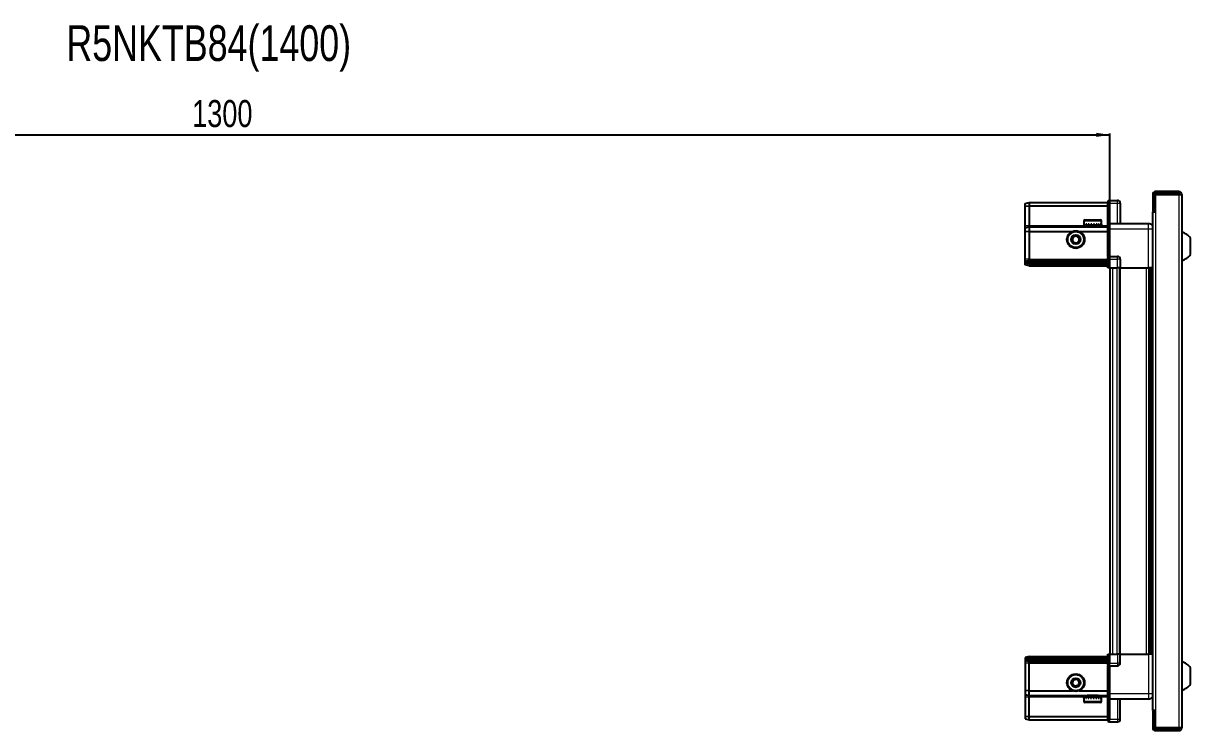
# Model space of a CAD drawing. Header units: millimetres. Extents: x 834 to 4236, y -297 to 1801.
# Drawn here: x 2405 to 3270, y 1277 to 1801 of the extents above; entities that cross this region are included whole.
import ezdxf

# ---------------------------------------------------------------- set-up
doc = ezdxf.new("R2010")
doc.units = ezdxf.units.MM
doc.layers.add('FORMAT', color=7, linetype='Continuous')
doc.styles.add('SLDTEXTSTYLE0', font='TXT', dxfattribs={"width": 0.75})
doc.dimstyles.new('SLDDIMSTYLE0', dxfattribs={"dimtxt": 20, "dimasz": 10, "dimexe": 0, "dimexo": 0.0625, "dimgap": 5, "dimtad": 2, "dimdec": 1, "dimrnd": 1e-09, "dimzin": 12, "dimdsep": 46, "dimtxsty": 'SLDTEXTSTYLE0', "dimsah": 1, "dimcen": 0.09, "dimadec": 0, "dimazin": 3, "dimtfac": 1, "dimtofl": 0, "dimtmove": 0, "dimatfit": 3, "dimfxl": 0, "dimfrac": 2, "dimtolj": 1, "dimtzin": 12, "dimarcsym": 0})

# ---------------------------------------------------------------- blocks, each defined once
blk = doc.blocks.new('_D_4')
at = {"layer": 'FORMAT'}
for p, q in [((1910.07, 1619.77), (1910.07, 1719.26)), ((1910.07, 1718.26), (3210.07, 1718.26)), ((3210.07, 1619.77), (3210.07, 1719.26))]:
    blk.add_line(p, q, dxfattribs=at)
for points in [[(1910.07, 1718.26), (1920.07, 1716.72), (1920.07, 1719.8)], [(3210.07, 1718.26), (3200.07, 1719.8), (3200.07, 1716.72)]]:
    blk.add_solid(points, dxfattribs=at)
at = {"layer": 'FORMAT', "insert": (2530.51, 1744.04), "char_height": 20, "attachment_point": 1, "style": 'SLDTEXTSTYLE0'}
blk.add_mtext('1300', dxfattribs=at)

msp = doc.modelspace()

# ---------------------------------------------------------------- linework, layer by layer
at = {"color": 7, "linetype": 'Continuous', "lineweight": 25}
for p, q in [((3209.59, 1669.76), (3208.72, 1669.26)), ((3209.59, 1669.76), (3208.72, 1669.26)), ((3208.72, 1669.26), (3208.72, 1667.76)), ((3209.92, 1669.76), (3209.59, 1669.76)), ((3209.92, 1669.76), (3209.59, 1669.76)), ((3209.92, 1669.76), (3209.92, 1669.76)), ((3209.92, 1667.76), (3209.92, 1669.76)), ((3209.92, 1669.76), (3215.92, 1669.76)), ((3241.92, 1674.16), (3241.92, 1661.76)), ((3243.42, 1674.16), (3243.42, 1661.76)), ((3243.92, 1661.26), (3243.92, 1674.16)), ((3243.92, 1674.16), (3261.32, 1674.16)), ((3261.32, 1676.26), (3244.02, 1676.26)), ((3261.32, 1674.76), (3244.02, 1674.76)), ((3261.32, 1674.76), (3261.32, 1676.26)), ((3261.32, 1674.16), (3263.42, 1674.16)), ((3263.42, 1674.16), (3263.42, 1279.36)), ((3147.42, 1667.45), (3150.42, 1668.26)), ((3147.42, 1665.6), (3147.42, 1667.45)), ((3147.42, 1665.6), (3150.42, 1665.76)), ((3147.42, 1651.26), (3147.42, 1665.6)), ((3150.42, 1668.26), (3150.42, 1665.76)), ((3150.42, 1668.26), (3208.72, 1668.26)), ((3150.42, 1665.76), (3150.42, 1651.26)), ((3150.42, 1665.76), (3208.72, 1665.76)), ((3208.72, 1652.96), (3208.72, 1667.76)), ((3209.92, 1667.76), (3209.92, 1652.96)), ((3217.92, 1667.76), (3217.92, 1652.76)), ((3241.82, 1661.26), (3241.82, 1292.26)), ((3241.82, 1661.26), (3243.92, 1661.26)), ((3241.92, 1661.76), (3243.42, 1661.76)), ((3190.92, 1654.66), (3190.92, 1651.76)), ((3190.92, 1651.76), (3190.96, 1651.76)), ((3191.08, 1652.26), (3190.96, 1652.26)), ((3190.96, 1652.26), (3190.96, 1651.76)), ((3190.96, 1651.76), (3191.08, 1651.76)), ((3191.08, 1652.26), (3191.08, 1651.76)), ((3191.08, 1651.76), (3191.49, 1651.76)), ((3191.83, 1652.26), (3191.49, 1652.26)), ((3191.49, 1652.26), (3191.49, 1651.76)), ((3191.49, 1651.76), (3191.83, 1651.76)), ((3191.72, 1655.46), (3203.12, 1655.46)), ((3191.83, 1652.26), (3191.83, 1651.76)), ((3191.83, 1651.76), (3192.6, 1651.76)), ((3193.12, 1652.26), (3192.6, 1652.26)), ((3192.6, 1652.26), (3192.6, 1651.76)), ((3192.6, 1651.76), (3193.12, 1651.76)), ((3193.02, 1651.76), (3193.02, 1651.66)), ((3193.02, 1651.66), (3201.82, 1651.66)), ((3193.12, 1652.26), (3193.12, 1651.76)), ((3193.12, 1651.76), (3194.18, 1651.76)), ((3194.84, 1652.26), (3194.18, 1652.26)), ((3194.18, 1652.26), (3194.18, 1651.76)), ((3194.18, 1651.76), (3194.84, 1651.76)), ((3194.84, 1652.26), (3194.84, 1651.76)), ((3194.84, 1651.76), (3196.08, 1651.76)), ((3196.81, 1652.26), (3196.08, 1652.26)), ((3196.08, 1652.26), (3196.08, 1651.76)), ((3196.08, 1651.76), (3196.51, 1651.76)), ((3196.51, 1652.26), (3196.51, 1651.76)), ((3196.81, 1652.26), (3196.81, 1651.76)), ((3196.81, 1651.76), (3198.11, 1651.76)), ((3198.84, 1652.26), (3198.11, 1652.26)), ((3198.11, 1652.26), (3198.11, 1651.76)), ((3198.38, 1652.26), (3198.38, 1651.76)), ((3198.38, 1651.76), (3198.84, 1651.76)), ((3198.84, 1652.26), (3198.84, 1651.76)), ((3198.84, 1651.76), (3200.08, 1651.76)), ((3200.73, 1652.26), (3200.08, 1652.26)), ((3200.08, 1652.26), (3200.08, 1651.76)), ((3200.08, 1651.76), (3200.73, 1651.76)), ((3200.73, 1652.26), (3200.73, 1651.76)), ((3200.73, 1651.76), (3201.78, 1651.76)), ((3202.3, 1652.26), (3201.78, 1652.26)), ((3201.78, 1652.26), (3201.78, 1651.76)), ((3201.78, 1651.76), (3202.3, 1651.76)), ((3201.82, 1651.66), (3201.82, 1651.76)), ((3202.3, 1652.26), (3202.3, 1651.76)), ((3202.3, 1651.76), (3203.06, 1651.76)), ((3203.39, 1652.26), (3203.06, 1652.26)), ((3203.06, 1652.26), (3203.06, 1651.76)), ((3203.06, 1651.76), (3203.39, 1651.76)), ((3203.39, 1652.26), (3203.39, 1651.76)), ((3203.39, 1651.76), (3203.78, 1651.76)), ((3203.89, 1652.26), (3203.78, 1652.26)), ((3203.78, 1652.26), (3203.78, 1651.76)), ((3203.78, 1651.76), (3203.89, 1651.76)), ((3203.89, 1652.26), (3203.89, 1651.76)), ((3203.89, 1651.76), (3203.92, 1651.76)), ((3203.92, 1651.76), (3203.92, 1654.66)), ((3208.72, 1652.76), (3208.72, 1652.96)), ((3209.92, 1652.76), (3208.72, 1652.76)), ((3208.72, 1648.76), (3208.72, 1652.76)), ((3209.92, 1652.96), (3209.92, 1652.76)), ((3209.92, 1652.76), (3209.92, 1648.76)), ((3209.92, 1652.76), (3238.92, 1652.76)), ((3147.42, 1649.45), (3147.42, 1651.26)), ((3147.42, 1649.45), (3150.42, 1650.26)), ((3147.42, 1646.42), (3147.42, 1649.45)), ((3150.42, 1646.76), (3147.42, 1646.42)), ((3147.42, 1626.26), (3147.42, 1646.42)), ((3150.42, 1651.26), (3150.42, 1650.26)), ((3150.42, 1650.26), (3150.42, 1646.76)), ((3150.42, 1650.26), (3208.72, 1650.26)), ((3150.42, 1646.76), (3150.42, 1626.26)), ((3150.42, 1646.76), (3182.42, 1646.76)), ((3187.42, 1646.76), (3208.72, 1646.76)), ((3193.42, 1651.26), (3194.11, 1650.77)), ((3193.42, 1651.26), (3201.42, 1651.26)), ((3194.11, 1650.77), (3193.42, 1650.29)), ((3193.42, 1650.29), (3193.42, 1650.26)), ((3193.42, 1650.29), (3201.42, 1650.29)), ((3194.11, 1650.77), (3200.73, 1650.77)), ((3200.73, 1650.77), (3201.42, 1651.26)), ((3201.42, 1650.29), (3200.73, 1650.77)), ((3201.42, 1650.26), (3201.42, 1650.29)), ((3208.72, 1628.46), (3208.72, 1648.76)), ((3209.92, 1648.76), (3209.92, 1628.46)), ((3270.02, 1629.76), (3270.02, 1641.76)), ((3147.42, 1624.45), (3147.42, 1626.26)), ((3150.42, 1626.26), (3150.42, 1625.26)), ((3208.72, 1628.26), (3208.72, 1628.46)), ((3209.92, 1628.26), (3208.72, 1628.26)), ((3208.72, 1628.26), (3208.72, 1627.58)), ((3208.72, 1619.76), (3208.72, 1627.58)), ((3209.59, 1626.26), (3209.59, 1619.76)), ((3209.92, 1628.46), (3209.92, 1628.26)), ((3209.92, 1626.26), (3209.92, 1628.26)), ((3209.92, 1626.26), (3209.92, 1628.26)), ((3209.92, 1628.26), (3215.92, 1628.26)), ((3209.92, 1626.26), (3209.92, 1619.76)), ((3217.92, 1626.26), (3217.92, 1619.76)), ((3150.42, 1625.26), (3147.42, 1624.45)), ((3147.42, 1623.71), (3147.42, 1624.45)), ((3150.42, 1624.26), (3147.42, 1623.71)), ((3147.42, 1623.21), (3147.42, 1623.71)), ((3147.42, 1622.06), (3147.42, 1623.21)), ((3150.42, 1622.76), (3147.42, 1623.21)), ((3150.42, 1621.26), (3147.42, 1622.06)), ((3150.42, 1625.26), (3150.42, 1624.26)), ((3150.42, 1625.26), (3208.72, 1625.26)), ((3150.42, 1624.26), (3208.72, 1624.26)), ((3150.42, 1624.26), (3150.42, 1622.76)), ((3150.42, 1622.76), (3208.72, 1622.76)), ((3150.42, 1622.76), (3150.42, 1621.26)), ((3150.42, 1621.26), (3208.72, 1621.26)), ((3209.59, 1619.76), (3208.72, 1619.76)), ((3209.92, 1619.76), (3209.59, 1619.76)), ((3209.92, 1619.76), (3215.92, 1619.76)), ((3210.07, 1619.76), (3210.07, 1333.76)), ((3217.92, 1619.76), (3215.92, 1619.76)), ((3217.27, 1619.76), (3217.27, 1333.76)), ((3217.92, 1619.76), (3238.92, 1619.76)), ((3239.94, 1333.76), (3239.94, 1619.76)), ((3239.98, 1333.76), (3239.98, 1619.76)), ((3241.77, 1619.76), (3241.77, 1333.76)), ((3150.42, 1332.26), (3147.42, 1331.45)), ((3147.42, 1331.45), (3147.42, 1330.3)), ((3150.42, 1330.76), (3150.42, 1332.26)), ((3150.42, 1332.26), (3208.72, 1332.26)), ((3208.72, 1325.93), (3208.72, 1333.76)), ((3208.72, 1333.76), (3209.59, 1333.76)), ((3209.59, 1333.76), (3209.59, 1333.76)), ((3209.59, 1333.76), (3209.59, 1327.26)), ((3209.92, 1333.76), (3209.59, 1333.76)), ((3209.92, 1333.76), (3209.92, 1327.26)), ((3209.92, 1333.76), (3209.92, 1333.76)), ((3209.92, 1333.76), (3215.92, 1333.76)), ((3209.92, 1333.76), (3209.92, 1327.26)), ((3217.92, 1333.76), (3215.92, 1333.76)), ((3217.92, 1327.26), (3217.92, 1333.76)), ((3217.92, 1333.76), (3238.92, 1333.76)), ((3150.42, 1330.76), (3147.42, 1330.3)), ((3147.42, 1330.3), (3147.42, 1329.8)), ((3150.42, 1329.26), (3147.42, 1329.8)), ((3147.42, 1329.8), (3147.42, 1329.06)), ((3150.42, 1328.26), (3147.42, 1329.06)), ((3147.42, 1329.06), (3147.42, 1327.26)), ((3147.42, 1327.26), (3147.42, 1307.09)), ((3150.42, 1330.76), (3208.72, 1330.76)), ((3150.42, 1329.26), (3150.42, 1330.76)), ((3150.42, 1329.26), (3208.72, 1329.26)), ((3150.42, 1328.26), (3150.42, 1329.26)), ((3150.42, 1328.26), (3208.72, 1328.26)), ((3150.42, 1327.26), (3150.42, 1328.26)), ((3150.42, 1306.76), (3150.42, 1327.26)), ((3208.72, 1325.93), (3208.72, 1325.26)), ((3209.92, 1325.26), (3208.72, 1325.26)), ((3208.72, 1325.06), (3208.72, 1325.26)), ((3208.72, 1304.76), (3208.72, 1325.06)), ((3209.92, 1325.26), (3209.92, 1327.26)), ((3209.92, 1325.26), (3209.92, 1325.06)), ((3209.92, 1325.26), (3215.92, 1325.26)), ((3209.92, 1325.06), (3209.92, 1304.76)), ((3270.02, 1311.76), (3270.02, 1323.76)), ((3150.42, 1306.76), (3147.42, 1307.09)), ((3147.42, 1307.09), (3147.42, 1304.06)), ((3150.42, 1306.76), (3182.42, 1306.76)), ((3150.42, 1303.26), (3150.42, 1306.76)), ((3187.42, 1306.76), (3208.72, 1306.76)), ((3147.42, 1304.06), (3150.42, 1303.26)), ((3147.42, 1304.06), (3147.42, 1302.26)), ((3147.42, 1302.26), (3147.42, 1287.91)), ((3150.42, 1303.26), (3208.72, 1303.26)), ((3150.42, 1302.26), (3150.42, 1303.26)), ((3150.42, 1287.76), (3150.42, 1302.26)), ((3190.92, 1301.76), (3190.92, 1298.86)), ((3190.94, 1301.76), (3190.92, 1301.76)), ((3190.94, 1301.26), (3190.94, 1301.76)), ((3191.04, 1301.76), (3190.94, 1301.76)), ((3190.94, 1301.26), (3191.04, 1301.26)), ((3191.04, 1301.26), (3191.04, 1301.76)), ((3191.41, 1301.76), (3191.04, 1301.76)), ((3191.41, 1301.26), (3191.41, 1301.76)), ((3191.73, 1301.76), (3191.41, 1301.76)), ((3191.41, 1301.26), (3191.73, 1301.26)), ((3203.12, 1298.06), (3191.72, 1298.06)), ((3191.73, 1301.26), (3191.73, 1301.76)), ((3192.47, 1301.76), (3191.73, 1301.76)), ((3192.47, 1301.26), (3192.47, 1301.76)), ((3192.97, 1301.76), (3192.47, 1301.76)), ((3192.47, 1301.26), (3192.97, 1301.26)), ((3192.97, 1301.26), (3192.97, 1301.76)), ((3194.01, 1301.76), (3192.97, 1301.76)), ((3193.02, 1301.86), (3193.02, 1301.76)), ((3201.82, 1301.86), (3193.02, 1301.86)), ((3193.42, 1303.26), (3193.42, 1303.22)), ((3193.42, 1303.22), (3194.11, 1302.74)), ((3201.42, 1303.22), (3193.42, 1303.22)), ((3194.11, 1302.74), (3193.42, 1302.26)), ((3201.42, 1302.26), (3193.42, 1302.26)), ((3194.01, 1301.26), (3194.01, 1301.76)), ((3194.66, 1301.76), (3194.01, 1301.76)), ((3194.01, 1301.26), (3194.66, 1301.26)), ((3200.73, 1302.74), (3194.11, 1302.74)), ((3194.66, 1301.26), (3194.66, 1301.76)), ((3195.89, 1301.76), (3194.66, 1301.76)), ((3195.89, 1301.26), (3195.89, 1301.76)), ((3196.38, 1301.76), (3195.89, 1301.76)), ((3195.89, 1301.26), (3196.61, 1301.26)), ((3196.38, 1301.26), (3196.38, 1301.76)), ((3196.61, 1301.26), (3196.61, 1301.76)), ((3197.91, 1301.76), (3196.61, 1301.76)), ((3197.91, 1301.26), (3197.91, 1301.76)), ((3197.91, 1301.26), (3198.64, 1301.26)), ((3198.25, 1301.26), (3198.25, 1301.76)), ((3198.64, 1301.76), (3198.25, 1301.76)), ((3198.64, 1301.26), (3198.64, 1301.76)), ((3199.89, 1301.76), (3198.64, 1301.76)), ((3199.89, 1301.26), (3199.89, 1301.76)), ((3200.56, 1301.76), (3199.89, 1301.76)), ((3199.89, 1301.26), (3200.56, 1301.26)), ((3200.56, 1301.26), (3200.56, 1301.76)), ((3201.63, 1301.76), (3200.56, 1301.76)), ((3200.73, 1302.74), (3201.42, 1303.22)), ((3201.42, 1302.26), (3200.73, 1302.74)), ((3201.42, 1303.22), (3201.42, 1303.26)), ((3201.63, 1301.26), (3201.63, 1301.76)), ((3202.16, 1301.76), (3201.63, 1301.76)), ((3201.63, 1301.26), (3202.16, 1301.26)), ((3201.82, 1301.76), (3201.82, 1301.86)), ((3202.16, 1301.26), (3202.16, 1301.76)), ((3202.95, 1301.76), (3202.16, 1301.76)), ((3202.95, 1301.26), (3202.95, 1301.76)), ((3203.3, 1301.76), (3202.95, 1301.76)), ((3202.95, 1301.26), (3203.3, 1301.26)), ((3203.3, 1301.26), (3203.3, 1301.76)), ((3203.74, 1301.76), (3203.3, 1301.76)), ((3203.74, 1301.26), (3203.74, 1301.76)), ((3203.87, 1301.76), (3203.74, 1301.76)), ((3203.74, 1301.26), (3203.87, 1301.26)), ((3203.87, 1301.26), (3203.87, 1301.76)), ((3203.92, 1301.76), (3203.87, 1301.76)), ((3203.92, 1298.86), (3203.92, 1301.76)), ((3208.72, 1300.76), (3208.72, 1304.76)), ((3209.92, 1300.76), (3208.72, 1300.76)), ((3208.72, 1300.56), (3208.72, 1300.76)), ((3208.72, 1285.76), (3208.72, 1300.56)), ((3209.92, 1304.76), (3209.92, 1300.76)), ((3209.92, 1300.76), (3209.92, 1300.56)), ((3209.92, 1300.76), (3238.92, 1300.76)), ((3209.92, 1300.56), (3209.92, 1285.76)), ((3209.92, 1300.56), (3209.92, 1285.76)), ((3217.92, 1285.76), (3217.92, 1300.76)), ((3243.92, 1292.26), (3241.82, 1292.26)), ((3241.92, 1291.76), (3243.42, 1291.76)), ((3241.92, 1291.76), (3241.92, 1279.36)), ((3243.42, 1291.76), (3243.42, 1279.36)), ((3243.92, 1279.36), (3243.92, 1292.26)), ((3147.42, 1287.91), (3150.42, 1287.76)), ((3147.42, 1287.91), (3147.42, 1286.06)), ((3147.42, 1286.06), (3150.42, 1285.26)), ((3150.42, 1287.76), (3208.72, 1287.76)), ((3150.42, 1285.26), (3150.42, 1287.76)), ((3150.42, 1285.26), (3208.72, 1285.26)), ((3208.72, 1285.76), (3208.72, 1284.26)), ((3208.72, 1284.26), (3209.59, 1283.76)), ((3209.92, 1283.76), (3209.59, 1283.76)), ((3209.92, 1283.76), (3209.92, 1285.76)), ((3209.92, 1283.76), (3215.92, 1283.76)), ((3261.32, 1279.36), (3243.92, 1279.36)), ((3244.02, 1278.76), (3261.32, 1278.76)), ((3244.02, 1277.26), (3261.32, 1277.26)), ((3263.42, 1279.36), (3261.32, 1279.36)), ((3261.32, 1278.76), (3261.32, 1277.26))]:
    msp.add_line(p, q, dxfattribs=at)
at = {"color": 8, "linetype": 'Continuous', "lineweight": 18}
for p, q in [((3215.92, 1667.76), (3215.92, 1669.76)), ((3243.42, 1674.16), (3241.92, 1674.16)), ((3244.02, 1674.76), (3244.02, 1676.26)), ((3261.32, 1674.16), (3261.32, 1279.36)), ((3209.92, 1667.76), (3208.72, 1667.76)), ((3209.92, 1667.76), (3215.92, 1667.76)), ((3215.92, 1667.76), (3217.92, 1667.76)), ((3215.92, 1652.76), (3215.92, 1667.76)), ((3243.92, 1661.26), (3243.92, 1292.26)), ((3190.92, 1654.66), (3203.92, 1654.66)), ((3208.72, 1652.96), (3209.92, 1652.96)), ((3147.42, 1651.26), (3150.42, 1651.26)), ((3150.42, 1651.26), (3193.42, 1651.26)), ((3201.42, 1651.26), (3208.72, 1651.26)), ((3209.92, 1648.76), (3208.72, 1648.76)), ((3209.92, 1648.76), (3238.92, 1648.76)), ((3238.92, 1619.76), (3238.92, 1648.76)), ((3150.42, 1626.26), (3147.42, 1626.26)), ((3150.42, 1626.26), (3208.72, 1626.26)), ((3208.72, 1628.46), (3209.92, 1628.46)), ((3209.92, 1626.26), (3209.59, 1626.26)), ((3209.92, 1626.26), (3215.92, 1626.26)), ((3215.92, 1626.26), (3215.92, 1628.26)), ((3215.92, 1619.76), (3215.92, 1626.26)), ((3217.92, 1626.26), (3215.92, 1626.26)), ((3212.07, 1619.76), (3212.07, 1333.76)), ((3215.27, 1619.76), (3215.27, 1333.76)), ((3217.92, 1619.76), (3217.92, 1333.76)), ((3237.32, 1333.76), (3237.32, 1619.76)), ((3238.74, 1619.76), (3238.74, 1333.76)), ((3241.18, 1333.76), (3241.18, 1619.76)), ((3209.92, 1333.76), (3209.59, 1333.76)), ((3215.92, 1333.76), (3215.92, 1327.26)), ((3238.92, 1333.76), (3238.92, 1304.76)), ((3150.42, 1327.26), (3147.42, 1327.26)), ((3150.42, 1327.26), (3208.72, 1327.26)), ((3209.92, 1325.06), (3208.72, 1325.06)), ((3209.92, 1327.26), (3209.59, 1327.26)), ((3209.92, 1327.26), (3215.92, 1327.26)), ((3217.92, 1327.26), (3215.92, 1327.26)), ((3215.92, 1327.26), (3215.92, 1325.26)), ((3147.42, 1302.26), (3150.42, 1302.26)), ((3150.42, 1302.26), (3193.42, 1302.26)), ((3203.92, 1298.86), (3190.92, 1298.86)), ((3201.42, 1302.26), (3208.72, 1302.26)), ((3209.92, 1304.76), (3208.72, 1304.76)), ((3209.92, 1300.56), (3208.72, 1300.56)), ((3209.92, 1304.76), (3238.92, 1304.76)), ((3215.92, 1300.76), (3215.92, 1285.76)), ((3209.92, 1285.76), (3208.72, 1285.76)), ((3209.92, 1285.76), (3215.92, 1285.76)), ((3215.92, 1285.76), (3217.92, 1285.76)), ((3215.92, 1285.76), (3215.92, 1283.76)), ((3243.42, 1279.36), (3241.92, 1279.36)), ((3244.02, 1278.76), (3244.02, 1277.26))]:
    msp.add_line(p, q, dxfattribs=at)
at = {"color": 7, "linetype": 'Continuous', "lineweight": 25}
for centre, radius in [((3184.92, 1640.76), 6.5), ((3184.92, 1640.76), 3.46), ((3184.92, 1312.76), 6.5), ((3184.92, 1312.76), 3.46)]:
    msp.add_circle(centre, radius, dxfattribs=at)
at = {"color": 8, "linetype": 'Continuous', "lineweight": 18}
for centre in [(3184.92, 1640.76), (3184.92, 1312.76)]:
    msp.add_circle(centre, 5.7, dxfattribs=at)
at = {"color": 7, "linetype": 'Continuous', "lineweight": 25}
for centre, radius, start, end in [((3215.92, 1667.76), 2, 0, 90), ((3244.02, 1674.16), 2.1, 90, 180), ((3244.02, 1674.16), 0.6, 90, 180), ((3261.32, 1674.16), 2.1, 0, 90), ((3261.32, 1674.16), 0.6, 0, 90), ((3191.72, 1654.66), 0.8, 90, 180), ((3193.02, 1651.26), 0.4, 0, 90), ((3201.82, 1651.26), 0.4, 90, 180), ((3203.12, 1654.66), 0.8, 0, 90), ((3184.92, 1640.76), 2.5, 120.74103, 180.74103), ((3184.92, 1640.76), 2.5, 60.74103, 120.74103), ((3184.92, 1640.76), 2.5, 0.74103, 60.74103), ((3260.4, 1634.73), 11.91, 36.1266, 75.29965), ((3184.92, 1640.76), 2.5, 180.74103, 240.74103), ((3184.92, 1640.76), 2.5, 240.74103, 300.74103), ((3184.92, 1640.76), 2.5, 300.74103, 0.74103), ((3215.92, 1626.26), 2, 0, 90), ((3260.4, 1636.78), 11.91, 284.70035, 323.8734), ((3215.92, 1327.26), 2, 270, 0), ((3260.4, 1316.73), 11.91, 36.1266, 75.29965), ((3184.92, 1312.76), 2.5, 95.91157, 155.91157), ((3184.92, 1312.76), 2.5, 35.91157, 95.91157), ((3184.92, 1312.76), 2.5, 335.91157, 35.91157), ((3184.92, 1312.76), 2.5, 155.91157, 215.91157), ((3184.92, 1312.76), 2.5, 215.91157, 275.91157), ((3184.92, 1312.76), 2.5, 275.91157, 335.91157), ((3260.4, 1318.78), 11.91, 284.70035, 323.8734), ((3191.72, 1298.86), 0.8, 180, 270), ((3193.02, 1302.26), 0.4, 270, 0), ((3201.82, 1302.26), 0.4, 180, 270), ((3203.12, 1298.86), 0.8, 270, 360), ((3215.92, 1285.76), 2, 270, 0), ((3244.02, 1279.36), 2.1, 180, 270), ((3244.02, 1279.36), 0.6, 180, 270), ((3261.32, 1279.36), 2.1, 270, 0), ((3261.32, 1279.36), 0.6, 270, 0)]:
    msp.add_arc(centre, radius, start, end, dxfattribs=at)
for centre, start_param, end_param in [((3206.12, 1626.26), 0, 0.722734), ((3206.12, 1327.26), 5.560451, 6.283185)]:
    msp.add_ellipse(centre, major_axis=(3.46, 0), ratio=0.57735, start_param=start_param, end_param=end_param, dxfattribs=at)
for points, knots in [([(3238.92, 1652.76), (3239.36, 1652.71), (3240.04, 1652.64), (3240.85, 1652.2), (3241.41, 1651.76), (3241.68, 1651.39), (3241.82, 1651.21)], [0, 0, 0, 0, 0.384298, 0.591173, 0.802437, 1, 1, 1, 1]), ([(3182.4, 1642.17), (3182.84, 1642.43), (3183.67, 1642.92), (3184.5, 1643.42), (3184.88, 1643.64)], [0, 0, 0, 0, 0.5346859, 1, 1, 1, 1]), ([(3184.88, 1643.64), (3185.33, 1643.39), (3186.17, 1642.92), (3187.01, 1642.45), (3187.4, 1642.23)], [0, 0, 0, 0, 0.534686, 1, 1, 1, 1]), ([(3182.44, 1639.28), (3182.44, 1639.41), (3182.43, 1640), (3182.42, 1641), (3182.41, 1641.82), (3182.4, 1642.17)], [0, 0, 0, 0, 0.133125, 0.637099, 1, 1, 1, 1]), ([(3184.96, 1637.87), (3184.51, 1638.12), (3183.67, 1638.59), (3182.83, 1639.06), (3182.44, 1639.28)], [0, 0, 0, 0, 0.534686, 1, 1, 1, 1]), ([(3187.44, 1639.35), (3186.99, 1639.08), (3186.17, 1638.59), (3185.34, 1638.1), (3184.96, 1637.87)], [0, 0, 0, 0, 0.534686, 1, 1, 1, 1]), ([(3187.4, 1642.23), (3187.4, 1641.89), (3187.42, 1641.06), (3187.43, 1640.07), (3187.44, 1639.47), (3187.44, 1639.35)], [0, 0, 0, 0, 0.362901, 0.866875, 1, 1, 1, 1]), ([(3241.77, 1619.76), (3241.73, 1619.76), (3241.51, 1619.76), (3240.79, 1619.76), (3239.83, 1619.76), (3239.18, 1619.76), (3238.92, 1619.76)], [0, 0, 0, 0, 0.071707, 0.420979, 0.770251, 1, 1, 1, 1]), ([(3241.77, 1333.76), (3241.73, 1333.76), (3241.51, 1333.76), (3240.79, 1333.76), (3239.83, 1333.76), (3239.18, 1333.76), (3238.92, 1333.76)], [0, 0, 0, 0, 0.071707, 0.420979, 0.770251, 1, 1, 1, 1]), ([(3182.05, 1312.46), (3182.26, 1312.93), (3182.65, 1313.81), (3183.04, 1314.69), (3183.23, 1315.1)], [0, 0, 0, 0, 0.534686, 1, 1, 1, 1]), ([(3183.23, 1315.1), (3183.57, 1315.13), (3184.39, 1315.22), (3185.38, 1315.32), (3185.97, 1315.38), (3186.1, 1315.39)], [0, 0, 0, 0, 0.362901, 0.866875, 1, 1, 1, 1]), ([(3186.1, 1315.39), (3186.4, 1314.97), (3186.97, 1314.19), (3187.53, 1313.42), (3187.79, 1313.05)], [0, 0, 0, 0, 0.534686, 1, 1, 1, 1]), ([(3183.74, 1310.12), (3183.44, 1310.54), (3182.87, 1311.32), (3182.31, 1312.1), (3182.05, 1312.46)], [0, 0, 0, 0, 0.534686, 1, 1, 1, 1]), ([(3186.61, 1310.42), (3186.49, 1310.41), (3185.89, 1310.34), (3184.9, 1310.24), (3184.08, 1310.16), (3183.74, 1310.12)], [0, 0, 0, 0, 0.133125, 0.637099, 1, 1, 1, 1]), ([(3187.79, 1313.05), (3187.58, 1312.58), (3187.19, 1311.7), (3186.79, 1310.83), (3186.61, 1310.42)], [0, 0, 0, 0, 0.534686, 1, 1, 1, 1]), ([(3238.92, 1300.76), (3239.36, 1300.8), (3240.04, 1300.88), (3240.85, 1301.31), (3241.41, 1301.75), (3241.68, 1302.12), (3241.82, 1302.31)], [0, 0, 0, 0, 0.384298, 0.591173, 0.802437, 1, 1, 1, 1])]:
    msp.add_open_spline(points, degree=3, knots=knots, dxfattribs=at)
at = {"color": 8, "linetype": 'Continuous', "lineweight": 18}
for points in [[(3238.92, 1648.76), (3238.92, 1649.28), (3238.92, 1650.33), (3238.92, 1651.65), (3238.92, 1652.58), (3238.92, 1652.7), (3238.92, 1652.76)], [(3238.92, 1304.76), (3238.92, 1304.23), (3238.92, 1303.18), (3238.92, 1301.86), (3238.92, 1300.94), (3238.92, 1300.82), (3238.92, 1300.76)]]:
    msp.add_open_spline(points, degree=3, dxfattribs=at)
for points in [[(3238.92, 1648.76), (3239.36, 1648.76), (3240.04, 1648.76), (3240.85, 1648.76), (3241.41, 1648.76), (3241.68, 1648.76), (3241.82, 1648.76)], [(3238.92, 1304.76), (3239.36, 1304.76), (3240.04, 1304.76), (3240.85, 1304.76), (3241.41, 1304.76), (3241.68, 1304.76), (3241.82, 1304.76)]]:
    msp.add_open_spline(points, degree=3, knots=[0, 0, 0, 0, 0.384298, 0.591173, 0.802437, 1, 1, 1, 1], dxfattribs=at)

# ---------------------------------------------------------------- texts
at = {"layer": 'FORMAT', "insert": (2437.29, 1799.39), "char_height": 26.4583, "attachment_point": 1, "style": 'SLDTEXTSTYLE0'}
msp.add_mtext('R5NKTB84(1400)', dxfattribs=at)

# ---------------------------------------------------------------- dimensions: what is measured, and where the dimension line sits
at = {"layer": 'FORMAT'}
dim = msp.add_linear_dim(base=(3210.07, 1718.26), p1=(1910.07, 1619.76), p2=(3210.07, 1619.76), angle=0, dimstyle='SLDDIMSTYLE0', dxfattribs=at)
dim.commit()
dim.dimension.update_dxf_attribs({"geometry": '_D_4', "text_midpoint": (2560.07, 1718.26), "dimtype": 160})

doc.saveas('drawing.dxf')
